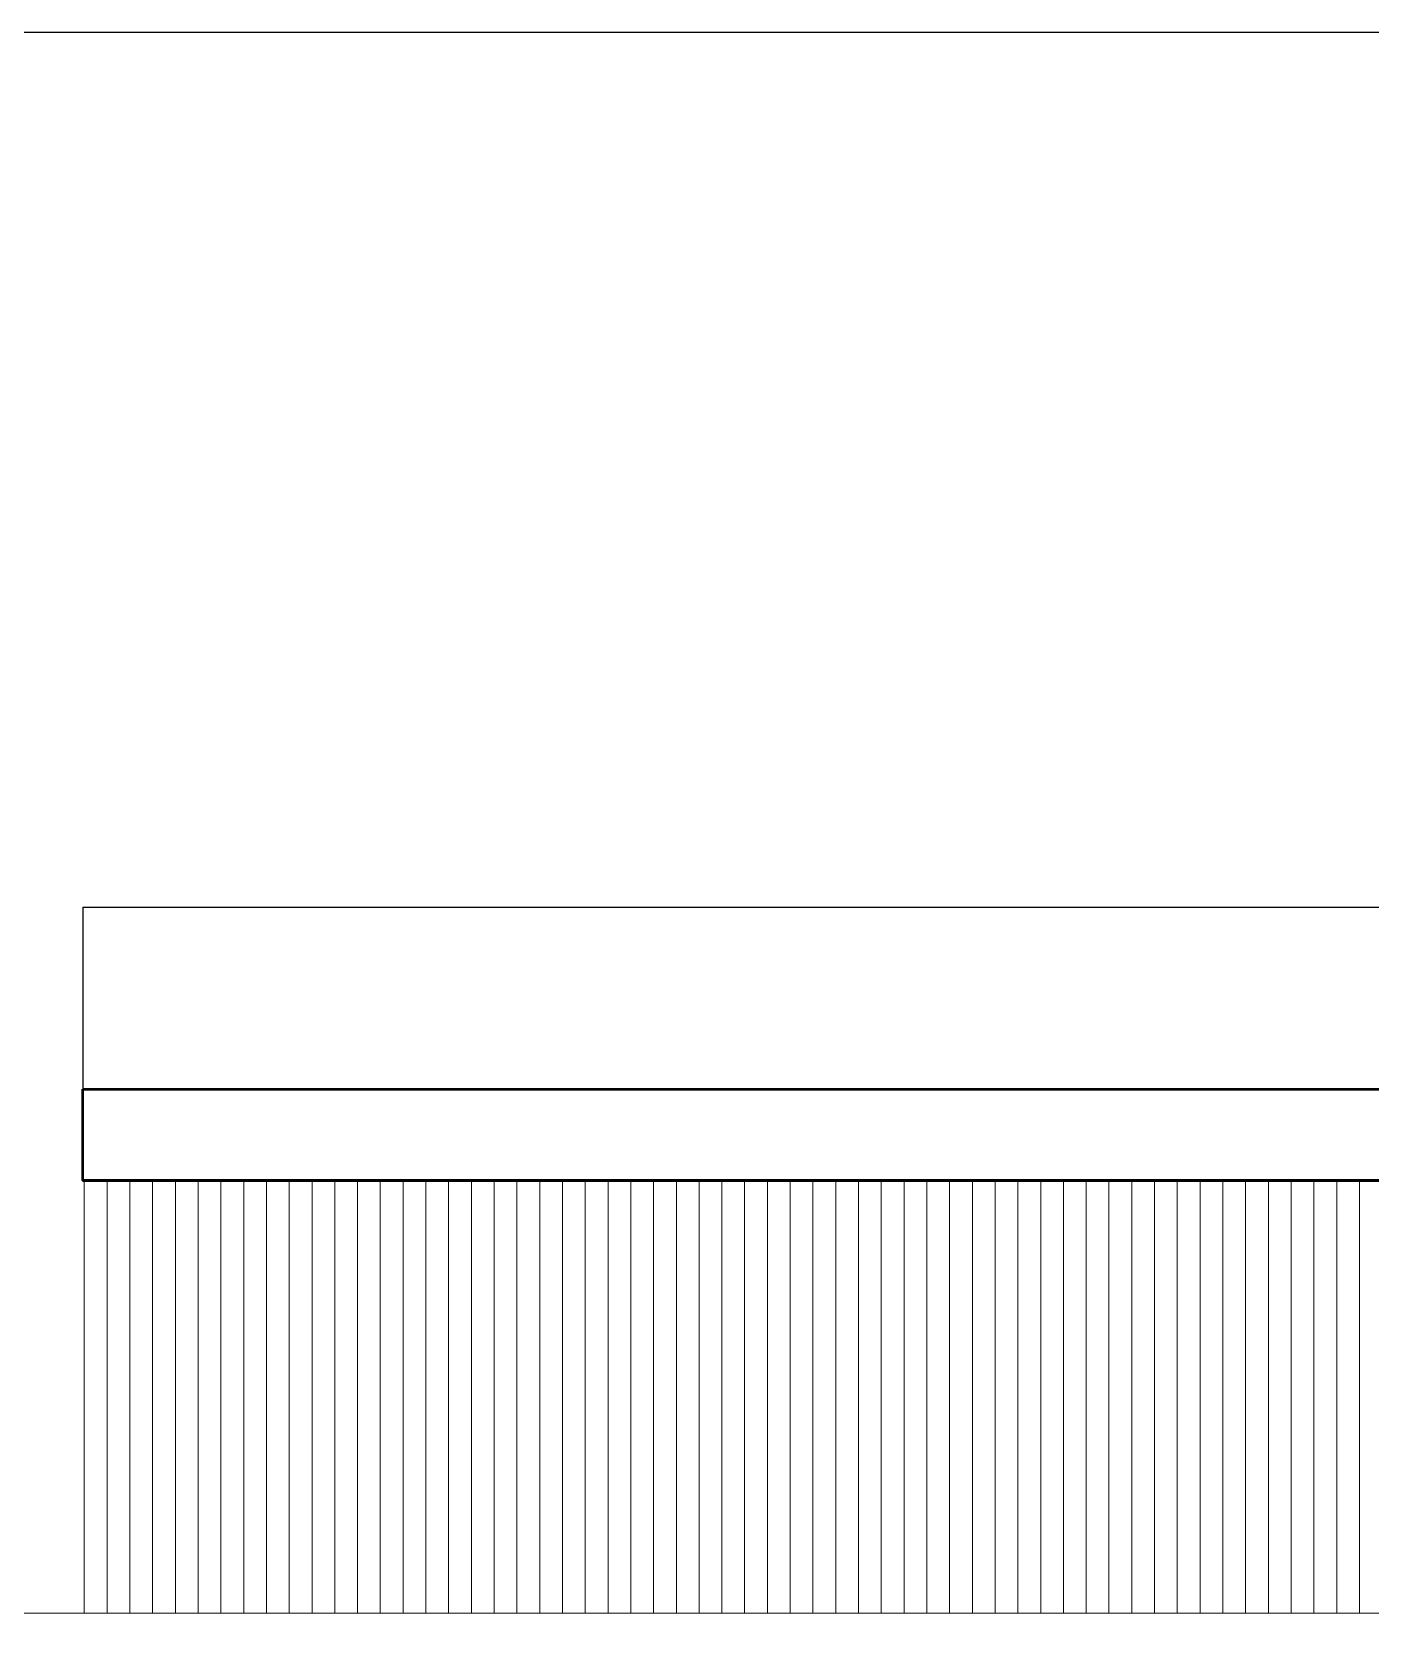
# Model space of a CAD drawing. Header units: metres. Extents: x 2754 to 3501, y 1112 to 1514.
# Drawn here: x 3338.31 to 3347.27, y 1431.91 to 1442.68 of the extents above; entities that cross this region are included whole.
import ezdxf

# ---------------------------------------------------------------- set-up
doc = ezdxf.new("R2010")
doc.units = ezdxf.units.M
doc.layers.add('AR-PARTITION', color=2, linetype='Continuous', lineweight=9)
doc.layers.add('AR-WALL', color=7, linetype='Continuous')

msp = doc.modelspace()

# ---------------------------------------------------------------- linework, layer by layer
at = {"color": 7}
for p, q in [((3338.65084, 1436.81821), (3357.37504, 1436.81821)), ((3338.65084, 1436.81821), (3338.65084, 1435.59901)), ((3338.65084, 1435.59901), (3363.36944, 1435.59901))]:
    msp.add_line(p, q, dxfattribs=at)
msp.add_lwpolyline([(3333.89674, 1442.67609), (3418.65352, 1442.67609), (3418.65352, 1376.40439), (3333.89674, 1376.40439)], close=True, dxfattribs=at)
msp.add_lwpolyline([(3333.89674, 1442.67609), (3400.25625, 1442.67609), (3400.25625, 1410.83222), (3333.89674, 1410.83222)], close=True)
at = {"layer": 'AR-PARTITION', "lineweight": 13}
for p, q in [((3338.6615, 1432.09214), (3338.6615, 1434.98907)), ((3338.8139, 1432.09214), (3338.8139, 1434.98907)), ((3338.9663, 1432.09214), (3338.9663, 1434.98907)), ((3339.1187, 1432.09214), (3339.1187, 1434.98907)), ((3339.2711, 1432.09214), (3339.2711, 1434.98907)), ((3339.4235, 1432.09214), (3339.4235, 1434.98907)), ((3339.5759, 1432.09214), (3339.5759, 1434.98907)), ((3339.7283, 1432.09214), (3339.7283, 1434.98907)), ((3339.8807, 1432.09214), (3339.8807, 1434.98907)), ((3340.0331, 1432.09214), (3340.0331, 1434.98907)), ((3340.1855, 1432.09214), (3340.1855, 1434.98907)), ((3340.3379, 1432.09214), (3340.3379, 1434.98907)), ((3340.4903, 1432.09214), (3340.4903, 1434.98907)), ((3340.6427, 1432.09214), (3340.6427, 1434.98907)), ((3340.7951, 1432.09214), (3340.7951, 1434.98907)), ((3340.9475, 1432.09214), (3340.9475, 1434.98907)), ((3341.0999, 1432.09214), (3341.0999, 1434.98907)), ((3341.2523, 1432.09214), (3341.2523, 1434.98907)), ((3341.4047, 1432.09214), (3341.4047, 1434.98907)), ((3341.5571, 1432.09214), (3341.5571, 1434.98907)), ((3341.7095, 1432.09214), (3341.7095, 1434.98907)), ((3341.8619, 1432.09214), (3341.8619, 1434.98907)), ((3342.0143, 1432.09214), (3342.0143, 1434.98907)), ((3342.1667, 1432.09214), (3342.1667, 1434.98907)), ((3342.3191, 1432.09214), (3342.3191, 1434.98907)), ((3342.4715, 1432.09214), (3342.4715, 1434.98907)), ((3342.6239, 1432.09214), (3342.6239, 1434.98907)), ((3342.7763, 1432.09214), (3342.7763, 1434.98907)), ((3342.9287, 1432.09214), (3342.9287, 1434.98907)), ((3343.0811, 1432.09214), (3343.0811, 1434.98907)), ((3343.2335, 1432.09214), (3343.2335, 1434.98907)), ((3343.3859, 1432.09214), (3343.3859, 1434.98907)), ((3343.5383, 1432.09214), (3343.5383, 1434.98907)), ((3343.6907, 1432.09214), (3343.6907, 1434.98907)), ((3343.8431, 1432.09214), (3343.8431, 1434.98907)), ((3343.9955, 1432.09214), (3343.9955, 1434.98907)), ((3344.1479, 1432.09214), (3344.1479, 1434.98907)), ((3344.3003, 1432.09214), (3344.3003, 1434.98907)), ((3344.3003, 1432.09214), (3344.3003, 1434.98907)), ((3344.4527, 1432.09214), (3344.4527, 1434.98907)), ((3344.6051, 1432.09214), (3344.6051, 1434.98907)), ((3344.7575, 1432.09214), (3344.7575, 1434.98907)), ((3344.9099, 1432.09214), (3344.9099, 1434.98907)), ((3345.0623, 1432.09214), (3345.0623, 1434.98907)), ((3345.2147, 1432.09214), (3345.2147, 1434.98907)), ((3345.3671, 1432.09214), (3345.3671, 1434.98907)), ((3345.5195, 1432.09214), (3345.5195, 1434.98907)), ((3345.6719, 1432.09214), (3345.6719, 1434.98907)), ((3345.6719, 1432.09214), (3345.6719, 1434.98907)), ((3345.8243, 1432.09214), (3345.8243, 1434.98907)), ((3345.9767, 1432.09214), (3345.9767, 1434.98907)), ((3346.1291, 1432.09214), (3346.1291, 1434.98907)), ((3346.2815, 1432.09214), (3346.2815, 1434.98907)), ((3346.4339, 1432.09214), (3346.4339, 1434.98907)), ((3346.5863, 1432.09214), (3346.5863, 1434.98907)), ((3346.7387, 1432.09214), (3346.7387, 1434.98907)), ((3346.8911, 1432.09214), (3346.8911, 1434.98907)), ((3347.0435, 1432.09214), (3347.0435, 1434.98907)), ((3347.0435, 1432.09214), (3347.0435, 1434.98907)), ((3347.1959, 1432.09214), (3347.1959, 1434.98907))]:
    msp.add_line(p, q, dxfattribs=at)
at = {"layer": 'AR-WALL', "lineweight": 50}
for p, q in [((3338.65084, 1435.59901), (3363.80877, 1435.59867)), ((3338.65084, 1434.98941), (3363.80877, 1434.98907))]:
    msp.add_line(p, q, dxfattribs=at)
at = {"layer": 'AR-WALL', "lineweight": 13}
msp.add_line((3355.4255, 1432.09214), (3337.7456, 1432.09214), dxfattribs=at)
at = {"layer": 'AR-WALL', "lineweight": 50}
msp.add_lwpolyline([(3338.65084, 1435.59901), (3363.80877, 1435.59867), (3363.80877, 1434.98907), (3338.65084, 1434.98941)], close=True, dxfattribs=at)

doc.saveas('drawing.dxf')
